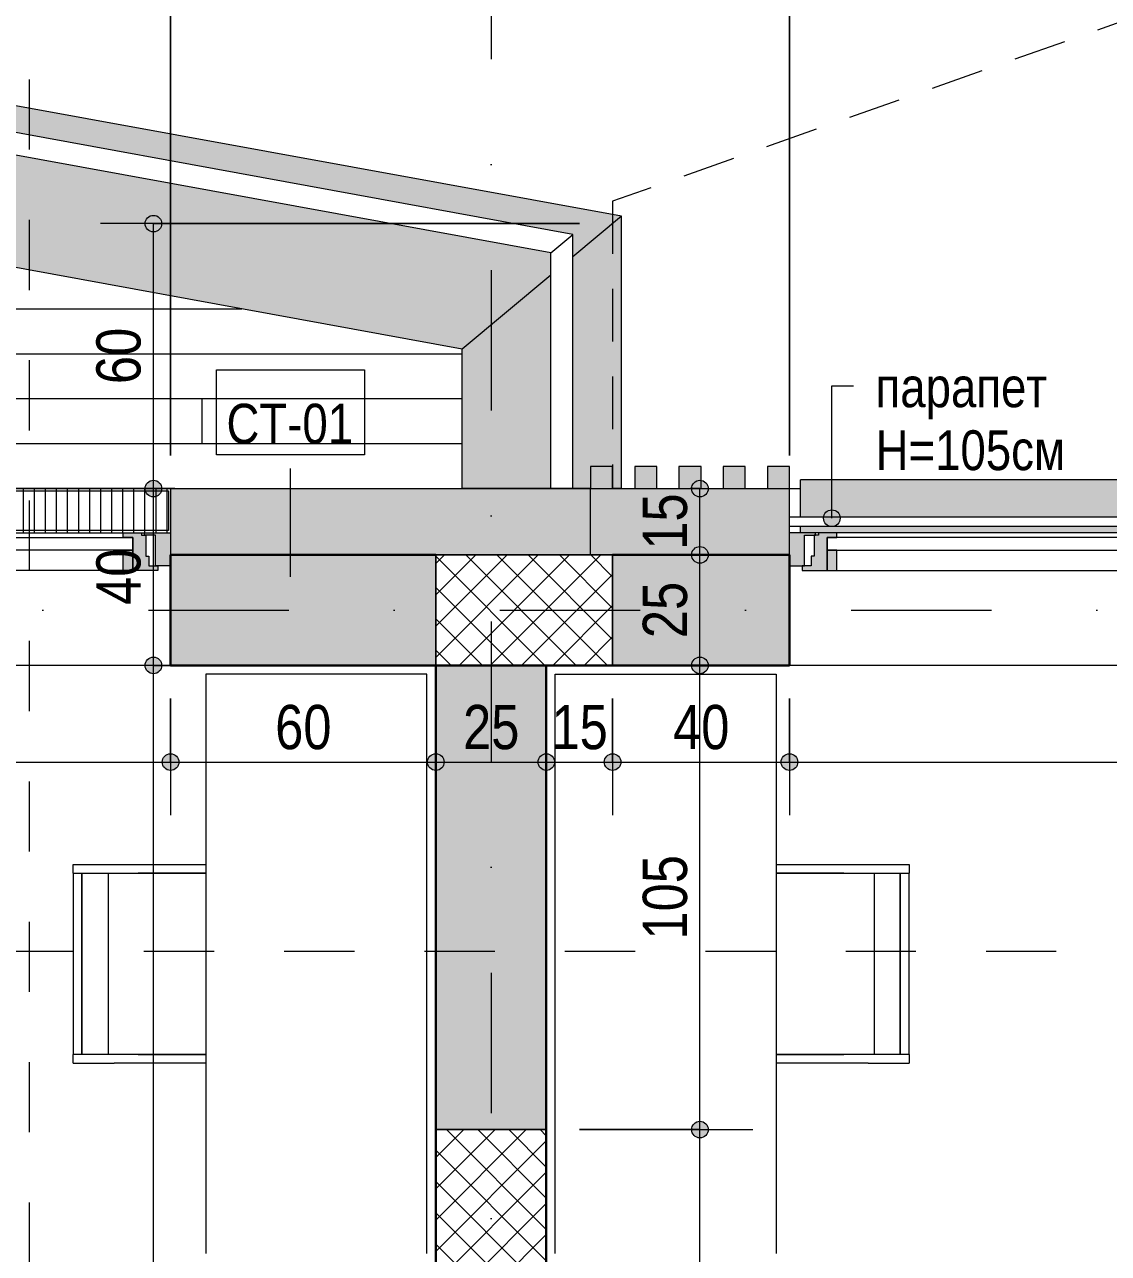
# Model space of a CAD drawing. Header units: centimetres. Extents: x -78 to 2009, y -1466 to 320.
# Drawn here: x 1246.1 to 1491.3, y -379.6 to -101.6 of the extents above; entities that cross this region are included whole.
import ezdxf

# ---------------------------------------------------------------- set-up
doc = ezdxf.new("R2010")
doc.units = ezdxf.units.CM
for name, pattern in [('Dash', [31.75, 15.875, -15.875]), ('Dash dot', [79.375, 31.75, -23.8125, 0, -23.8125]), ('Overhead', [19.84375, 11.90625, -7.9375])]:
    doc.linetypes.add(name, pattern=pattern)
for name, color, linetype, lineweight in [('A-ANNO-DIMS', 7, 'Continuous', 9), ('A-ANNO-DIMS-50', 7, 'Continuous', 9), ('A-AREA', 7, 'Continuous', 9), ('A-FLOR-HRAL', 7, 'Continuous', 9), ('A-FLOR-OVHD', 7, 'Overhead', 9), ('A-FLOR-PATT', 7, 'Continuous', 9), ('A-GLAZ', 7, 'Continuous', 5), ('A-GLAZ-CWMG', 7, 'Continuous', 9), ('A-WALL', 7, 'Continuous', 9), ('A-WALL-IDEN', 7, 'Continuous', 9), ('A-WALL-PATT', 7, 'Continuous', 9), ('G-ANNO-SYMB', 7, 'Continuous', 9), ('G-ANNO-TEXT', 7, 'Continuous', 9), ('I-FURN', 7, 'Continuous', 9), ('P-PIPE', 7, 'Continuous', 9), ('S-COLS', 7, 'Continuous', 9), ('S-GRID', 7, 'Continuous', 9)]:
    doc.layers.add(name, color=color, linetype=linetype, lineweight=lineweight)
doc.styles.add('Arial Narrow_3', font='ARIALN.TTF', dxfattribs={"height": 10})
doc.styles.add('Arial Narrow_5', font='ARIALN.TTF', dxfattribs={"height": 9})
doc.dimstyles.new('TEC_DIM', dxfattribs={"dimscale": 30.48, "dimtxt": 10.23431, "dimasz": 0.492126, "dimexe": 0.393701, "dimexo": 0.246063, "dimgap": 0, "dimtad": 1, "dimdec": 0, "dimzin": 0, "dimdsep": 46, "dimtxsty": 'Arial Narrow_3', "dimblk1": 'DOTSMALL', "dimblk2": 'DOTSMALL', "dimsah": 1, "dimcen": 0.09, "dimazin": 0, "dimtfac": 1, "dimtdec": 4, "dimtix": 1, "dimtmove": 0, "dimatfit": 3, "dimfxl": 0, "dimtvp": 1, "dimtolj": 1, "dimtzin": 0, "dimarcsym": 0})
pattern_1 = [(45, (0, 0), (-3.535534, 3.535534), []), (135, (0, 0), (-3.535534, -3.535534), [])]

# ---------------------------------------------------------------- blocks, each defined once
blk = doc.blocks.new('TRIPLE - OK_F_OF - T - 13-2419636-НИВО 1')
at = {"layer": 'A-GLAZ', "true_color": 0xc0c0c0}
h = blk.add_hatch(color=9, dxfattribs=at)
h.paths.add_polyline_path([(146.6, 2.5), (150, 2.5), (150, 10), (144.1, 10), (144.1, 9.45), (146.6, 9.45), (146.6, 5)])
h.paths.add_polyline_path([(48.7, 2.5), (51.3, 2.5), (51.3, 9.45), (53.8, 9.45), (53.8, 10), (46.2, 10), (46.2, 9.45), (48.7, 9.45), (48.7, 5.72)])
h.paths.add_polyline_path([(-51.3, 2.5), (-48.7, 2.5), (-48.7, 9.45), (-46.2, 9.45), (-46.2, 10), (-53.8, 10), (-53.8, 9.45), (-51.3, 9.45), (-51.3, 5.72)])
h.paths.add_polyline_path([(-149, 2.5), (-146.6, 2.5), (-146.6, 9.45), (-144.1, 9.45), (-144.1, 10), (-150, 10), (-150, 2.5)])
h = blk.add_hatch(color=9, dxfattribs=at)
h.paths.add_polyline_path([(-50.8, 1.5), (-50.8, 2.5), (-52.8, 2.5), (-52.8, 4.68), (-53.52, 4.68), (-53.52, 9.45), (-54.5, 9.45), (-54.5, 10), (-58.6, 10), (-58.6, 8.9), (-56.4, 8.9), (-56.4, 1.5), (-52.8, 1.5)])
h.paths.add_polyline_path([(-141.5, 1.5), (-141.5, 8.9), (-139.3, 8.9), (-139.3, 10), (-143.4, 10), (-143.4, 9.45), (-144.38, 9.45), (-144.38, 4.68), (-145.1, 4.68), (-145.1, 2.5), (-147.1, 2.5), (-147.1, 1.5)])
h = blk.add_hatch(color=9, dxfattribs=at)
h.paths.add_polyline_path([(-56.4, 1.5), (-56.4, 6.1), (-58.6, 6.1), (-58.6, 1.5), (-57.27, 1.5)])
h.paths.add_polyline_path([(-139.3, 1.5), (-139.3, 6.1), (-141.5, 6.1), (-141.5, 1.5)])
at = {"layer": 'A-GLAZ'}
for p, q in [((-144.1, 10), (-150, 10)), ((-146.6, 2.5), (-146.6, 9.45)), ((-146.6, 9.45), (-144.1, 9.45)), ((-143.4, 9.45), (-144.38, 9.45)), ((-144.38, 9.45), (-144.38, 4.68)), ((-143.4, 10), (-144.1, 10)), ((-144.1, 9.45), (-144.1, 10)), ((-139.3, 10), (-143.4, 10)), ((-143.4, 10), (-143.4, 9.45)), ((-56.4, 8.9), (-141.5, 8.9)), ((-141.5, 8.9), (-141.5, 6.1)), ((-141.5, 1.5), (-141.5, 8.9)), ((-141.5, 8.9), (-139.3, 8.9)), ((-58.6, 10), (-139.3, 10)), ((-139.3, 8.9), (-139.3, 10)), ((-141.5, 6.1), (-56.4, 6.1)), ((-139.3, 6.1), (-141.5, 6.1)), ((-141.5, 6.1), (-141.5, 1.5)), ((-139.3, 1.5), (-139.3, 6.1)), ((-144.38, 4.68), (-145.1, 4.68)), ((-145.1, 4.68), (-145.1, 2.5)), ((-150, 2.5), (-146.6, 2.5)), ((-145.1, 2.5), (-147.1, 2.5)), ((-147.1, 2.5), (-147.1, 1.5)), ((-147.1, 1.5), (-141.5, 1.5)), ((-141.5, 1.5), (-139.3, 1.5)), ((-139.3, 1.5), (-58.6, 1.5))]:
    blk.add_line(p, q, dxfattribs=at)
blk = doc.blocks.new('TRIPLE - OK_F_OF - T - 18_60-2419604-НИВО 1')
at = {"layer": 'A-GLAZ', "true_color": 0xc0c0c0}
h = blk.add_hatch(color=9, dxfattribs=at)
h.paths.add_polyline_path([(150, -2.5), (146.6, -2.5), (146.6, -9.45), (144.1, -9.45), (144.1, -10), (150, -10), (150, -5)])
h.paths.add_polyline_path([(51.3, -2.5), (48.7, -2.5), (48.7, -9.45), (46.2, -9.45), (46.2, -10), (53.8, -10), (53.8, -9.45), (51.3, -9.45), (51.3, -5.72)])
h.paths.add_polyline_path([(-48.7, -2.5), (-51.3, -2.5), (-51.3, -9.45), (-53.8, -9.45), (-53.8, -10), (-46.2, -10), (-46.2, -9.45), (-48.7, -9.45), (-48.7, -5.72)])
h.paths.add_polyline_path([(-146.6, -2.5), (-150, -2.5), (-150, -10), (-144.1, -10), (-144.1, -9.45), (-146.6, -9.45), (-146.6, -5)])
h = blk.add_hatch(color=9, dxfattribs=at)
h.paths.add_polyline_path([(-52.8, -1.5), (-56.4, -1.5), (-56.4, -8.9), (-58.6, -8.9), (-58.6, -10), (-54.5, -10), (-54.5, -9.45), (-53.52, -9.45), (-53.52, -4.68), (-52.8, -4.68), (-52.8, -2.5), (-50.8, -2.5), (-50.8, -1.5)])
h.paths.add_polyline_path([(-147.1, -1.5), (-147.1, -2.5), (-145.1, -2.5), (-145.1, -4.68), (-144.38, -4.68), (-144.38, -9.45), (-143.4, -9.45), (-143.4, -10), (-139.3, -10), (-139.3, -8.9), (-141.5, -8.9), (-141.5, -1.5)])
h = blk.add_hatch(color=9, dxfattribs=at)
h.paths.add_polyline_path([(-56.4, -1.5), (-58.6, -1.5), (-58.6, -6.1), (-56.4, -6.1)])
h.paths.add_polyline_path([(-141.5, -1.5), (-141.5, -6.1), (-139.3, -6.1), (-139.3, -1.5)])
at = {"layer": 'A-GLAZ'}
for p, q in [((-150, -2.5), (-146.6, -2.5)), ((-147.1, -2.5), (-147.1, -1.5)), ((-147.1, -1.5), (-141.5, -1.5)), ((-145.1, -2.5), (-147.1, -2.5)), ((-146.6, -2.5), (-146.6, -9.45)), ((-145.1, -4.68), (-145.1, -2.5)), ((-141.5, -1.5), (-139.3, -1.5)), ((-141.5, -6.1), (-141.5, -1.5)), ((-141.5, -1.5), (-141.5, -8.9)), ((-139.3, -1.5), (-58.6, -1.5)), ((-139.3, -1.5), (-139.3, -6.1)), ((-144.38, -4.68), (-145.1, -4.68)), ((-144.38, -9.45), (-144.38, -4.68)), ((-141.5, -6.1), (-56.4, -6.1)), ((-141.5, -8.9), (-141.5, -6.1)), ((-139.3, -6.1), (-141.5, -6.1)), ((-144.1, -10), (-150, -10)), ((-146.6, -9.45), (-144.1, -9.45)), ((-143.4, -9.45), (-144.38, -9.45)), ((-144.1, -9.45), (-144.1, -10)), ((-143.4, -10), (-144.1, -10)), ((-143.4, -10), (-143.4, -9.45)), ((-139.3, -10), (-143.4, -10)), ((-56.4, -8.9), (-141.5, -8.9)), ((-141.5, -8.9), (-139.3, -8.9)), ((-139.3, -8.9), (-139.3, -10)), ((-58.6, -10), (-139.3, -10))]:
    blk.add_line(p, q, dxfattribs=at)
blk = doc.blocks.new('ПРАВОЪГЪЛНА МАСА - 50x130-1336701-НИВО 1')
at = {"layer": 'I-FURN'}
for p, q in [((65.5, 25), (-65.5, 25)), ((65.5, -25), (65.5, 25)), ((-65.5, -25), (65.5, -25))]:
    blk.add_line(p, q, dxfattribs=at)
blk = doc.blocks.new('Stuhl-13 - Typ1-2266787-НИВО 1')
at = {"layer": 'I-FURN'}
for p, q in [((-57.71, 12.15), (-57.71, 27.47)), ((-55.71, 27.47), (-55.71, 12.15)), ((-55.71, 9.06), (-55.71, 27.47)), ((-14.71, 12.15), (-14.71, 27.47)), ((-14.71, 27.47), (-14.71, 9.06)), ((-12.71, 27.47), (-12.71, 12.15)), ((-57.71, 6.68), (-57.71, 12.15)), ((-12.71, 12.15), (-12.71, 6.68)), ((-55.71, 3.83), (-55.71, 9.06)), ((-14.71, 9.06), (-14.71, 3.83)), ((-57.71, -2.56), (-57.71, 6.68)), ((-12.71, -2.56), (-12.71, 6.68)), ((-55.71, -0.4), (-55.71, 3.83)), ((-55.7, 5.33), (-14.72, 5.33)), ((-14.71, 3.83), (-14.71, -0.4)), ((-55.71, -2.56), (-57.71, -2.56)), ((-55.71, -0.56), (-55.71, -0.4)), ((-14.71, -0.56), (-55.71, -0.56)), ((-55.71, -2.56), (-55.71, -0.56)), ((-55.71, -2.56), (-14.71, -2.56)), ((-14.72, -0.57), (-55.7, -0.57)), ((-14.71, -0.4), (-14.71, -0.56)), ((-14.71, -0.56), (-14.71, -2.56)), ((-12.71, -2.56), (-14.71, -2.56))]:
    blk.add_line(p, q, dxfattribs=at)
blk = doc.blocks.new('Rectangular Mullion - TEC_LAMEL-2511642-НИВО 1')
at = {"layer": 'A-GLAZ-CWMG', "true_color": 0xbfb3a4}
blk.add_hatch(color=253, dxfattribs=at).paths.add_polyline_path([(-2.5, -2.5), (-2.5, 2.5), (2.5, 2.5), (2.5, -2.5)])
at = {"layer": 'A-GLAZ-CWMG', "lineweight": 15}
for p, q in [((-2.5, 2.5), (2.5, 2.5)), ((-2.5, -2.5), (-2.5, 2.5)), ((2.5, 2.5), (2.5, -2.5)), ((2.5, -2.5), (-2.5, -2.5))]:
    blk.add_line(p, q, dxfattribs=at)
blk = doc.blocks.new('Rectangular Mullion - TEC_LAMEL-2511643-НИВО 1')
at = {"layer": 'A-GLAZ-CWMG', "true_color": 0xbfb3a4}
blk.add_hatch(color=253, dxfattribs=at).paths.add_polyline_path([(-2.5, -2.5), (-2.5, 2.5), (2.5, 2.5), (2.5, -2.5)])
at = {"layer": 'A-GLAZ-CWMG', "lineweight": 15}
for p, q in [((-2.5, 2.5), (2.5, 2.5)), ((-2.5, -2.5), (-2.5, 2.5)), ((2.5, 2.5), (2.5, -2.5)), ((2.5, -2.5), (-2.5, -2.5))]:
    blk.add_line(p, q, dxfattribs=at)
blk = doc.blocks.new('Rectangular Mullion - TEC_LAMEL-2511644-НИВО 1')
at = {"layer": 'A-GLAZ-CWMG', "true_color": 0xbfb3a4}
blk.add_hatch(color=253, dxfattribs=at).paths.add_polyline_path([(-2.5, -2.5), (-2.5, 2.5), (2.5, 2.5), (2.5, -2.5)])
at = {"layer": 'A-GLAZ-CWMG', "lineweight": 15}
for p, q in [((-2.5, 2.5), (2.5, 2.5)), ((-2.5, -2.5), (-2.5, 2.5)), ((2.5, 2.5), (2.5, -2.5)), ((2.5, -2.5), (-2.5, -2.5))]:
    blk.add_line(p, q, dxfattribs=at)
blk = doc.blocks.new('Rectangular Mullion - TEC_LAMEL-2511645-НИВО 1')
at = {"layer": 'A-GLAZ-CWMG', "true_color": 0xbfb3a4}
blk.add_hatch(color=253, dxfattribs=at).paths.add_polyline_path([(-2.5, -2.5), (-2.5, 2.5), (2.5, 2.5), (2.5, -2.5)])
at = {"layer": 'A-GLAZ-CWMG', "lineweight": 15}
for p, q in [((-2.5, 2.5), (2.5, 2.5)), ((-2.5, -2.5), (-2.5, 2.5)), ((2.5, 2.5), (2.5, -2.5)), ((2.5, -2.5), (-2.5, -2.5))]:
    blk.add_line(p, q, dxfattribs=at)
blk = doc.blocks.new('Rectangular Mullion - TEC_LAMEL-2511646-НИВО 1')
at = {"layer": 'A-GLAZ-CWMG', "true_color": 0xbfb3a4}
blk.add_hatch(color=253, dxfattribs=at).paths.add_polyline_path([(-2.5, -2.5), (-2.5, 2.5), (2.5, 2.5), (2.5, -2.5)])
at = {"layer": 'A-GLAZ-CWMG', "lineweight": 15}
for p, q in [((-2.5, 2.5), (2.5, 2.5)), ((-2.5, -2.5), (-2.5, 2.5)), ((2.5, 2.5), (2.5, -2.5)), ((2.5, -2.5), (-2.5, -2.5))]:
    blk.add_line(p, q, dxfattribs=at)
blk = doc.blocks.new('ПРАВОЪГЪЛНА МАСА - 50x130-2380713-НИВО 1')
at = {"layer": 'I-FURN'}
for p, q in [((-65.5, 25), (65.5, 25)), ((65.5, 25), (65.5, -25)), ((65.5, -25), (-65.5, -25))]:
    blk.add_line(p, q, dxfattribs=at)
blk = doc.blocks.new('Stuhl-13 - Typ1-V2-НИВО 1')
at = {"layer": 'I-FURN'}
for p, q in [((-57.71, 2.56), (-55.71, 2.56)), ((-57.71, -6.68), (-57.71, 2.56)), ((-14.71, 2.56), (-55.71, 2.56)), ((-55.71, 0.56), (-55.71, 2.56)), ((-55.71, 0.56), (-14.71, 0.56)), ((-55.71, 0.4), (-55.71, 0.56)), ((-55.71, -3.83), (-55.71, 0.4)), ((-14.72, 0.57), (-55.7, 0.57)), ((-14.71, 2.56), (-12.71, 2.56)), ((-14.71, 2.56), (-14.71, 0.56)), ((-14.71, 0.56), (-14.71, 0.4)), ((-14.71, 0.4), (-14.71, -3.83)), ((-12.71, -6.68), (-12.71, 2.56)), ((-55.71, -9.06), (-55.71, -3.83)), ((-55.7, -5.33), (-14.72, -5.33)), ((-14.71, -3.83), (-14.71, -9.06)), ((-57.71, -12.15), (-57.71, -6.68)), ((-12.71, -6.68), (-12.71, -12.15)), ((-55.71, -27.47), (-55.71, -9.06)), ((-14.71, -9.06), (-14.71, -27.47)), ((-57.71, -27.47), (-57.71, -12.15)), ((-55.71, -12.15), (-55.71, -27.47)), ((-14.71, -27.47), (-14.71, -12.15)), ((-12.71, -12.15), (-12.71, -27.47))]:
    blk.add_line(p, q, dxfattribs=at)
blk = doc.blocks.new('Entwässerungsrinne Fahrweg - 300 -10-2454089-НИВО 1')
at = {"layer": 'P-PIPE'}
h = blk.add_hatch(dxfattribs=at)
h.set_pattern_fill('FP1_14', color=256, style=0, pattern_type=2)
h.set_pattern_definition([(90, (-1129.143, 211.587), (-2.5, 2e-16), [])])
h.paths.add_polyline_path([(48.7, -5), (150, -5), (150, 5), (-150, 5), (-150, -5), (46.2, -5)])
for p, q in [((150, 5), (-150, 5)), ((-150, 5), (150, 5)), ((-149.5, 4.5), (149.5, 4.5)), ((149.5, 4.5), (149.5, -4.5)), ((149.5, -4.5), (-149.5, -4.5))]:
    blk.add_line(p, q, dxfattribs=at)
blk = doc.blocks.new('Railing - Railing-2461822-НИВО 1')
at = {"layer": 'A-FLOR-HRAL'}
for p, q in [((1515.14, -213.09), (1419.14, -213.09)), ((1515.14, -213.09), (1515.14, -215.09)), ((1419.14, -215.09), (1515.14, -215.09))]:
    blk.add_line(p, q, dxfattribs=at)
blk = doc.blocks.new('Railing - Railing-2498288-НИВО 1')
at = {"layer": 'A-FLOR-HRAL'}
for p, q in [((1370.14, -149.09), (955.04, -73.33)), ((1365.14, -153.26), (954.14, -78.24)), ((1365.14, -153.26), (1370.14, -149.09)), ((1370.14, -206.57), (1370.14, -149.09)), ((1365.14, -206.57), (1365.14, -153.26)), ((1370.14, -206.57), (1365.14, -206.57))]:
    blk.add_line(p, q, dxfattribs=at)
blk = doc.blocks.new('DIMBLOCK7-НИВО 1')
at = {"layer": 'A-ANNO-DIMS-50', "transparency": 16777216}
h = blk.add_hatch(color=256, dxfattribs=at)
edge = h.paths.add_edge_path()
edge.add_arc((124.14, 264.99), 1.88, 0, 360)
h = blk.add_hatch(color=256, dxfattribs=at)
edge = h.paths.add_edge_path()
edge.add_arc((1804.14, 264.99), 1.88, 0, 360)
for p, q in [((124.14, -409.09), (124.14, 276.99)), ((1804.14, 17.98), (1804.14, 276.99)), ((124.14, 264.99), (1804.14, 264.99)), ((124.14, 264.99), (124.14, -409.09)), ((1804.14, 264.99), (1804.14, 17.98))]:
    blk.add_line(p, q, dxfattribs=at)
for centre in [(124.14, 264.99), (1804.14, 264.99)]:
    blk.add_circle(centre, 1.88, dxfattribs=at)
at = {"layer": 'A-ANNO-DIMS-50', "color": 0, "transparency": 16777216, "insert": (951.47, 277.91), "char_height": 10, "width": 30.4105, "attachment_point": 1, "line_spacing_factor": 0.974696, "style": 'Arial Narrow_3'}
blk.add_mtext('1680', dxfattribs=at)
blk = doc.blocks.new('_DotSmall')
at = {"color": 0, "linetype": 'ByBlock', "const_width": 0.5}
blk.add_lwpolyline([(-0.0625, 0, 1), (0.0625, 0, 1)], format="xyb", close=True, dxfattribs=at)
blk = doc.blocks.new('DIMBLOCK22-НИВО 1')
at = {"layer": 'A-ANNO-DIMS-50', "transparency": 16777216}
h = blk.add_hatch(color=256, dxfattribs=at)
edge = h.paths.add_edge_path()
edge.add_arc((979.14, 175.11), 1.88, 0, 360)
h = blk.add_hatch(color=256, dxfattribs=at)
edge = h.paths.add_edge_path()
edge.add_arc((1279.14, 175.11), 1.88, 0, 360)
for p, q in [((979.14, -199.09), (979.14, 187.11)), ((1279.14, -199.09), (1279.14, 187.11)), ((979.14, 175.11), (1279.14, 175.11)), ((979.14, 175.11), (979.14, -199.09)), ((1279.14, 175.11), (1279.14, -199.09))]:
    blk.add_line(p, q, dxfattribs=at)
for centre in [(979.14, 175.11), (1279.14, 175.11)]:
    blk.add_circle(centre, 1.88, dxfattribs=at)
at = {"layer": 'A-ANNO-DIMS-50', "color": 0, "transparency": 16777216, "insert": (1119.64, 188.03), "char_height": 10, "width": 22.8079, "attachment_point": 1, "line_spacing_factor": 0.974696, "style": 'Arial Narrow_3'}
blk.add_mtext('300', dxfattribs=at)
blk = doc.blocks.new('DIMBLOCK23-НИВО 1')
at = {"layer": 'A-ANNO-DIMS-50', "transparency": 16777216}
h = blk.add_hatch(color=256, dxfattribs=at)
edge = h.paths.add_edge_path()
edge.add_arc((1279.14, 175.11), 1.88, 0, 360)
h = blk.add_hatch(color=256, dxfattribs=at)
edge = h.paths.add_edge_path()
edge.add_arc((1419.14, 175.11), 1.88, 0, 360)
for p, q in [((1279.14, -199.09), (1279.14, 187.11)), ((1419.14, -199.09), (1419.14, 187.11)), ((1279.14, 175.11), (1419.14, 175.11)), ((1279.14, 175.11), (1279.14, -199.09)), ((1419.14, 175.11), (1419.14, -199.09))]:
    blk.add_line(p, q, dxfattribs=at)
for centre in [(1279.14, 175.11), (1419.14, 175.11)]:
    blk.add_circle(centre, 1.88, dxfattribs=at)
at = {"layer": 'A-ANNO-DIMS-50', "color": 0, "transparency": 16777216, "insert": (1339.64, 188.03), "char_height": 10, "width": 22.8079, "attachment_point": 1, "line_spacing_factor": 0.974696, "style": 'Arial Narrow_3'}
blk.add_mtext('140', dxfattribs=at)
blk = doc.blocks.new('DIMBLOCK24-НИВО 1')
at = {"layer": 'A-ANNO-DIMS-50', "transparency": 16777216}
h = blk.add_hatch(color=256, dxfattribs=at)
edge = h.paths.add_edge_path()
edge.add_arc((1419.14, 175.11), 1.88, 0, 360)
h = blk.add_hatch(color=256, dxfattribs=at)
edge = h.paths.add_edge_path()
edge.add_arc((1719.14, 175.11), 1.88, 0, 360)
for p, q in [((1419.14, -199.09), (1419.14, 187.11)), ((1719.14, -199.09), (1719.14, 187.11)), ((1419.14, 175.11), (1719.14, 175.11)), ((1419.14, 175.11), (1419.14, -199.09)), ((1719.14, 175.11), (1719.14, -199.09))]:
    blk.add_line(p, q, dxfattribs=at)
for centre in [(1419.14, 175.11), (1719.14, 175.11)]:
    blk.add_circle(centre, 1.88, dxfattribs=at)
at = {"layer": 'A-ANNO-DIMS-50', "color": 0, "transparency": 16777216, "insert": (1559.64, 188.03), "char_height": 10, "width": 22.8079, "attachment_point": 1, "line_spacing_factor": 0.974696, "style": 'Arial Narrow_3'}
blk.add_mtext('300', dxfattribs=at)
blk = doc.blocks.new('DIMBLOCK121-НИВО 1')
at = {"layer": 'A-ANNO-DIMS-50', "transparency": 16777216}
h = blk.add_hatch(color=256, dxfattribs=at)
edge = h.paths.add_edge_path()
edge.add_arc((1398.88, -351.59), 1.88, 0, 360)
h = blk.add_hatch(color=256, dxfattribs=at)
edge = h.paths.add_edge_path()
edge.add_arc((1398.88, -631.59), 1.88, 0, 360)
for p, q in [((1371.64, -351.59), (1410.88, -351.59)), ((1398.88, -351.59), (1371.64, -351.59)), ((1398.88, -631.59), (1398.88, -351.59)), ((1371.64, -631.59), (1410.88, -631.59)), ((1398.88, -631.59), (1371.64, -631.59))]:
    blk.add_line(p, q, dxfattribs=at)
for centre in [(1398.88, -351.59), (1398.88, -631.59)]:
    blk.add_circle(centre, 1.88, dxfattribs=at)
at = {"layer": 'A-ANNO-DIMS-50', "color": 0, "transparency": 16777216, "insert": (1385.96, -501.09), "char_height": 10, "width": 22.8079, "attachment_point": 1, "rotation": 90, "line_spacing_factor": 0.974696, "style": 'Arial Narrow_3'}
blk.add_mtext('280', dxfattribs=at)
blk = doc.blocks.new('DIMBLOCK122-НИВО 1')
at = {"layer": 'A-ANNO-DIMS-50', "transparency": 16777216}
h = blk.add_hatch(color=256, dxfattribs=at)
edge = h.paths.add_edge_path()
edge.add_arc((1398.88, -246.59), 1.88, 0, 360)
h = blk.add_hatch(color=256, dxfattribs=at)
edge = h.paths.add_edge_path()
edge.add_arc((1398.88, -351.59), 1.88, 0, 360)
for p, q in [((1403.73, -246.59), (1386.88, -246.59)), ((1398.88, -351.59), (1398.88, -246.59)), ((1398.88, -246.59), (1403.73, -246.59)), ((1371.64, -351.59), (1410.88, -351.59)), ((1398.88, -351.59), (1371.64, -351.59))]:
    blk.add_line(p, q, dxfattribs=at)
for centre in [(1398.88, -246.59), (1398.88, -351.59)]:
    blk.add_circle(centre, 1.88, dxfattribs=at)
at = {"layer": 'A-ANNO-DIMS-50', "color": 0, "transparency": 16777216, "insert": (1385.96, -308.59), "char_height": 10, "width": 22.8079, "attachment_point": 1, "rotation": 90, "line_spacing_factor": 0.974696, "style": 'Arial Narrow_3'}
blk.add_mtext('105', dxfattribs=at)
blk = doc.blocks.new('DIMBLOCK123-НИВО 1')
at = {"layer": 'A-ANNO-DIMS-50', "transparency": 16777216}
h = blk.add_hatch(color=256, dxfattribs=at)
edge = h.paths.add_edge_path()
edge.add_arc((1398.88, -221.59), 1.88, 0, 360)
h = blk.add_hatch(color=256, dxfattribs=at)
edge = h.paths.add_edge_path()
edge.add_arc((1398.88, -246.59), 1.88, 0, 360)
for p, q in [((1403.73, -221.59), (1386.88, -221.59)), ((1398.88, -246.59), (1398.88, -221.59)), ((1398.88, -221.59), (1403.73, -221.59)), ((1403.73, -246.59), (1386.88, -246.59)), ((1398.88, -246.59), (1403.73, -246.59))]:
    blk.add_line(p, q, dxfattribs=at)
for centre in [(1398.88, -221.59), (1398.88, -246.59)]:
    blk.add_circle(centre, 1.88, dxfattribs=at)
at = {"layer": 'A-ANNO-DIMS-50', "color": 0, "transparency": 16777216, "insert": (1385.96, -240.42), "char_height": 10, "width": 15.2053, "attachment_point": 1, "rotation": 90, "line_spacing_factor": 0.974696, "style": 'Arial Narrow_3'}
blk.add_mtext('25', dxfattribs=at)
blk = doc.blocks.new('DIMBLOCK124-НИВО 1')
at = {"layer": 'A-ANNO-DIMS-50', "transparency": 16777216}
h = blk.add_hatch(color=256, dxfattribs=at)
edge = h.paths.add_edge_path()
edge.add_arc((1398.88, -206.59), 1.88, 0, 360)
h = blk.add_hatch(color=256, dxfattribs=at)
edge = h.paths.add_edge_path()
edge.add_arc((1398.88, -221.59), 1.88, 0, 360)
for p, q in [((1396.64, -206.59), (1410.88, -206.59)), ((1398.88, -206.59), (1396.64, -206.59)), ((1398.88, -221.59), (1398.88, -206.59)), ((1403.73, -221.59), (1386.88, -221.59)), ((1398.88, -221.59), (1403.73, -221.59))]:
    blk.add_line(p, q, dxfattribs=at)
for centre in [(1398.88, -206.59), (1398.88, -221.59)]:
    blk.add_circle(centre, 1.88, dxfattribs=at)
at = {"layer": 'A-ANNO-DIMS-50', "color": 0, "transparency": 16777216, "insert": (1385.96, -220.42), "char_height": 10, "width": 15.2053, "attachment_point": 1, "rotation": 90, "line_spacing_factor": 0.974696, "style": 'Arial Narrow_3'}
blk.add_mtext('15', dxfattribs=at)
blk = doc.blocks.new('DIMBLOCK133-НИВО 1')
at = {"layer": 'A-ANNO-DIMS-50', "transparency": 16777216}
h = blk.add_hatch(color=256, dxfattribs=at)
edge = h.paths.add_edge_path()
edge.add_arc((979.14, -268.45), 1.88, 0, 360)
h = blk.add_hatch(color=256, dxfattribs=at)
edge = h.paths.add_edge_path()
edge.add_arc((1279.14, -268.45), 1.88, 0, 360)
for p, q in [((979.14, -254.09), (979.14, -280.45)), ((979.14, -268.45), (979.14, -254.09)), ((1279.14, -254.09), (1279.14, -280.45)), ((1279.14, -268.45), (1279.14, -254.09)), ((979.14, -268.45), (1279.14, -268.45))]:
    blk.add_line(p, q, dxfattribs=at)
for centre in [(979.14, -268.45), (1279.14, -268.45)]:
    blk.add_circle(centre, 1.88, dxfattribs=at)
at = {"layer": 'A-ANNO-DIMS-50', "color": 0, "transparency": 16777216, "insert": (1119.64, -255.53), "char_height": 10, "width": 22.8079, "attachment_point": 1, "line_spacing_factor": 0.974696, "style": 'Arial Narrow_3'}
blk.add_mtext('300', dxfattribs=at)
blk = doc.blocks.new('DIMBLOCK134-НИВО 1')
at = {"layer": 'A-ANNO-DIMS-50', "transparency": 16777216}
h = blk.add_hatch(color=256, dxfattribs=at)
edge = h.paths.add_edge_path()
edge.add_arc((1279.14, -268.45), 1.88, 0, 360)
h = blk.add_hatch(color=256, dxfattribs=at)
edge = h.paths.add_edge_path()
edge.add_arc((1339.14, -268.45), 1.88, 0, 360)
for p, q in [((1279.14, -254.09), (1279.14, -280.45)), ((1279.14, -268.45), (1279.14, -254.09)), ((1339.14, -273.3), (1339.14, -256.45)), ((1279.14, -268.45), (1339.14, -268.45)), ((1339.14, -268.45), (1339.14, -273.3))]:
    blk.add_line(p, q, dxfattribs=at)
for centre in [(1279.14, -268.45), (1339.14, -268.45)]:
    blk.add_circle(centre, 1.88, dxfattribs=at)
at = {"layer": 'A-ANNO-DIMS-50', "color": 0, "transparency": 16777216, "insert": (1302.81, -255.53), "char_height": 10, "width": 15.2053, "attachment_point": 1, "line_spacing_factor": 0.974696, "style": 'Arial Narrow_3'}
blk.add_mtext('60', dxfattribs=at)
blk = doc.blocks.new('DIMBLOCK135-НИВО 1')
at = {"layer": 'A-ANNO-DIMS-50', "transparency": 16777216}
h = blk.add_hatch(color=256, dxfattribs=at)
edge = h.paths.add_edge_path()
edge.add_arc((1339.14, -268.45), 1.88, 0, 360)
h = blk.add_hatch(color=256, dxfattribs=at)
edge = h.paths.add_edge_path()
edge.add_arc((1364.14, -268.45), 1.88, 0, 360)
for p, q in [((1339.14, -273.3), (1339.14, -256.45)), ((1364.14, -273.3), (1364.14, -256.45)), ((1339.14, -268.45), (1364.14, -268.45)), ((1339.14, -268.45), (1339.14, -273.3)), ((1364.14, -268.45), (1364.14, -273.3))]:
    blk.add_line(p, q, dxfattribs=at)
for centre in [(1339.14, -268.45), (1364.14, -268.45)]:
    blk.add_circle(centre, 1.88, dxfattribs=at)
at = {"layer": 'A-ANNO-DIMS-50', "color": 0, "transparency": 16777216, "insert": (1345.31, -255.53), "char_height": 10, "width": 15.2053, "attachment_point": 1, "line_spacing_factor": 0.974696, "style": 'Arial Narrow_3'}
blk.add_mtext('25', dxfattribs=at)
blk = doc.blocks.new('DIMBLOCK136-НИВО 1')
at = {"layer": 'A-ANNO-DIMS-50', "transparency": 16777216}
h = blk.add_hatch(color=256, dxfattribs=at)
edge = h.paths.add_edge_path()
edge.add_arc((1364.14, -268.45), 1.88, 0, 360)
h = blk.add_hatch(color=256, dxfattribs=at)
edge = h.paths.add_edge_path()
edge.add_arc((1379.14, -268.45), 1.88, 0, 360)
for p, q in [((1379.14, -254.09), (1379.14, -280.45)), ((1379.14, -268.45), (1379.14, -254.09)), ((1364.14, -273.3), (1364.14, -256.45)), ((1364.14, -268.45), (1379.14, -268.45)), ((1364.14, -268.45), (1364.14, -273.3))]:
    blk.add_line(p, q, dxfattribs=at)
for centre in [(1364.14, -268.45), (1379.14, -268.45)]:
    blk.add_circle(centre, 1.88, dxfattribs=at)
at = {"layer": 'A-ANNO-DIMS-50', "color": 0, "transparency": 16777216, "insert": (1365.31, -255.53), "char_height": 10, "width": 15.2053, "attachment_point": 1, "line_spacing_factor": 0.974696, "style": 'Arial Narrow_3'}
blk.add_mtext('15', dxfattribs=at)
blk = doc.blocks.new('DIMBLOCK137-НИВО 1')
at = {"layer": 'A-ANNO-DIMS-50', "transparency": 16777216}
h = blk.add_hatch(color=256, dxfattribs=at)
edge = h.paths.add_edge_path()
edge.add_arc((1379.14, -268.45), 1.88, 0, 360)
h = blk.add_hatch(color=256, dxfattribs=at)
edge = h.paths.add_edge_path()
edge.add_arc((1419.14, -268.45), 1.88, 0, 360)
for p, q in [((1379.14, -254.09), (1379.14, -280.45)), ((1379.14, -268.45), (1379.14, -254.09)), ((1419.14, -254.09), (1419.14, -280.45)), ((1419.14, -268.45), (1419.14, -254.09)), ((1379.14, -268.45), (1419.14, -268.45))]:
    blk.add_line(p, q, dxfattribs=at)
for centre in [(1379.14, -268.45), (1419.14, -268.45)]:
    blk.add_circle(centre, 1.88, dxfattribs=at)
at = {"layer": 'A-ANNO-DIMS-50', "color": 0, "transparency": 16777216, "insert": (1392.81, -255.53), "char_height": 10, "width": 15.2053, "attachment_point": 1, "line_spacing_factor": 0.974696, "style": 'Arial Narrow_3'}
blk.add_mtext('40', dxfattribs=at)
blk = doc.blocks.new('DIMBLOCK138-НИВО 1')
at = {"layer": 'A-ANNO-DIMS-50', "transparency": 16777216}
h = blk.add_hatch(color=256, dxfattribs=at)
edge = h.paths.add_edge_path()
edge.add_arc((1419.14, -268.45), 1.88, 0, 360)
h = blk.add_hatch(color=256, dxfattribs=at)
edge = h.paths.add_edge_path()
edge.add_arc((1719.14, -268.45), 1.88, 0, 360)
for p, q in [((1419.14, -254.09), (1419.14, -280.45)), ((1419.14, -268.45), (1419.14, -254.09)), ((1719.14, -254.09), (1719.14, -280.45)), ((1719.14, -268.45), (1719.14, -254.09)), ((1419.14, -268.45), (1719.14, -268.45))]:
    blk.add_line(p, q, dxfattribs=at)
for centre in [(1419.14, -268.45), (1719.14, -268.45)]:
    blk.add_circle(centre, 1.88, dxfattribs=at)
at = {"layer": 'A-ANNO-DIMS-50', "color": 0, "transparency": 16777216, "insert": (1559.64, -255.53), "char_height": 10, "width": 22.8079, "attachment_point": 1, "line_spacing_factor": 0.974696, "style": 'Arial Narrow_3'}
blk.add_mtext('300', dxfattribs=at)
blk = doc.blocks.new('DIMBLOCK168-НИВО 1')
at = {"layer": 'A-ANNO-DIMS-50', "transparency": 16777216}
h = blk.add_hatch(color=256, dxfattribs=at)
edge = h.paths.add_edge_path()
edge.add_arc((1275.27, -246.59), 1.88, 0, 360)
h = blk.add_hatch(color=256, dxfattribs=at)
edge = h.paths.add_edge_path()
edge.add_arc((1275.27, -721.59), 1.88, 0, 360)
for p, q in [((1280.12, -246.59), (1263.27, -246.59)), ((1275.27, -721.59), (1275.27, -246.59)), ((1275.27, -246.59), (1280.12, -246.59)), ((1280.12, -721.59), (1263.27, -721.59)), ((1275.27, -721.59), (1280.12, -721.59))]:
    blk.add_line(p, q, dxfattribs=at)
for centre in [(1275.27, -246.59), (1275.27, -721.59)]:
    blk.add_circle(centre, 1.88, dxfattribs=at)
at = {"layer": 'A-ANNO-DIMS-50', "color": 0, "transparency": 16777216, "insert": (1262.35, -493.59), "char_height": 10, "width": 22.8079, "attachment_point": 1, "rotation": 90, "line_spacing_factor": 0.974696, "style": 'Arial Narrow_3'}
blk.add_mtext('475', dxfattribs=at)
blk = doc.blocks.new('DIMBLOCK169-НИВО 1')
at = {"layer": 'A-ANNO-DIMS-50', "transparency": 16777216}
h = blk.add_hatch(color=256, dxfattribs=at)
edge = h.paths.add_edge_path()
edge.add_arc((1275.27, -206.59), 1.88, 0, 360)
h = blk.add_hatch(color=256, dxfattribs=at)
edge = h.paths.add_edge_path()
edge.add_arc((1275.27, -246.59), 1.88, 0, 360)
for p, q in [((1280.12, -206.59), (1263.27, -206.59)), ((1275.27, -246.59), (1275.27, -206.59)), ((1275.27, -206.59), (1280.12, -206.59)), ((1280.12, -246.59), (1263.27, -246.59)), ((1275.27, -246.59), (1280.12, -246.59))]:
    blk.add_line(p, q, dxfattribs=at)
for centre in [(1275.27, -206.59), (1275.27, -246.59)]:
    blk.add_circle(centre, 1.88, dxfattribs=at)
at = {"layer": 'A-ANNO-DIMS-50', "color": 0, "transparency": 16777216, "insert": (1262.35, -232.92), "char_height": 10, "width": 15.2053, "attachment_point": 1, "rotation": 90, "line_spacing_factor": 0.974696, "style": 'Arial Narrow_3'}
blk.add_mtext('40', dxfattribs=at)
blk = doc.blocks.new('DIMBLOCK170-НИВО 1')
at = {"layer": 'A-ANNO-DIMS-50', "transparency": 16777216}
h = blk.add_hatch(color=256, dxfattribs=at)
edge = h.paths.add_edge_path()
edge.add_arc((1275.27, -146.67), 1.88, 0, 360)
h = blk.add_hatch(color=256, dxfattribs=at)
edge = h.paths.add_edge_path()
edge.add_arc((1275.27, -206.59), 1.88, 0, 360)
for p, q in [((1371.64, -146.67), (1263.27, -146.67)), ((1275.27, -206.59), (1275.27, -146.67)), ((1275.27, -146.67), (1371.64, -146.67)), ((1280.12, -206.59), (1263.27, -206.59)), ((1275.27, -206.59), (1280.12, -206.59))]:
    blk.add_line(p, q, dxfattribs=at)
for centre in [(1275.27, -146.67), (1275.27, -206.59)]:
    blk.add_circle(centre, 1.88, dxfattribs=at)
at = {"layer": 'A-ANNO-DIMS-50', "color": 0, "transparency": 16777216, "insert": (1262.35, -182.96), "char_height": 10, "width": 15.2053, "attachment_point": 1, "rotation": 90, "line_spacing_factor": 0.974696, "style": 'Arial Narrow_3'}
blk.add_mtext('60', dxfattribs=at)

msp = doc.modelspace()

# ---------------------------------------------------------------- hatches: boundary and pattern name
at = {"layer": 'A-FLOR-PATT', "true_color": 0x787878}
h = msp.add_hatch(dxfattribs=at)
h.set_pattern_fill('FP1_6', color=8, style=0, pattern_type=2)
h.set_pattern_definition([(0, (1143.988, -135.467), (0, 10.16), []), (90, (1143.99, -135.467), (-40.64, 40.64), [10.16, -142.24]), (90, (1204.95, -115.147), (-40.64, 40.64), [10.16, -142.24])])
h.paths.add_polyline_path([(979.14, -206.59), (1345.14, -206.57), (1345.14, -175.03), (954.14, -103.66), (954.14, -206.59)])
at = {"layer": 'A-WALL-PATT', "lineweight": 5, "true_color": 0xebebeb}
h = msp.add_hatch(color=7, dxfattribs=at)
h.paths.add_polyline_path([(954.14, -78.24), (955.04, -73.33), (1370.14, -149.09), (1370.14, -154.18), (1381.14, -145), (954.05, -67.05), (953.69, -69.01), (954.14, -69.1), (954.14, -77.44)])
h.paths.add_polyline_path([(1345.14, -175.03), (1365.14, -158.35), (1365.14, -153.26), (954.14, -78.24), (954.14, -103.66), (1340.14, -174.11)])
h = msp.add_hatch(color=7, dxfattribs=at)
h.paths.add_polyline_path([(1379.14, -206.57), (1381.14, -206.57), (1381.14, -145), (1370.14, -154.18), (1370.14, -206.57), (1374.14, -206.57), (1374.14, -201.59), (1379.14, -201.59)])
h.paths.add_polyline_path([(1365.14, -206.57), (1365.14, -158.35), (1345.14, -175.03), (1345.14, -206.57)])
msp.add_hatch(color=7, dxfattribs=at).paths.add_polyline_path([(1712.54, -216.59), (1719.14, -216.59), (1719.14, -215.09), (1623.14, -215.09), (1623.14, -213.09), (1719.14, -213.09), (1719.14, -204.59), (1421.64, -204.59), (1421.64, -213.09), (1515.14, -213.09), (1515.14, -215.09), (1421.64, -215.09), (1421.64, -216.59), (1710.64, -216.59)])
at = {"layer": 'A-WALL-PATT', "lineweight": 5, "true_color": 0xffff80}
h = msp.add_hatch(color=51, dxfattribs=at)
h.paths.add_polyline_path([(1339.14, -221.59), (1374.14, -221.59), (1374.14, -206.59), (1279.14, -206.59), (1279.14, -221.59), (1315.3, -221.59)])
h.paths.add_polyline_path([(979.14, -221.59), (979.14, -206.59), (944.14, -206.59), (944.14, -221.59), (948.34, -221.59)])
h = msp.add_hatch(color=51, dxfattribs=at)
h.paths.add_polyline_path([(1374.14, -221.59), (1419.14, -221.59), (1419.14, -206.59), (1374.14, -206.59)])
h.paths.add_polyline_path([(1787.09, -221.59), (1799.14, -221.59), (1799.14, -206.59), (1719.14, -206.59), (1719.14, -221.59), (1784.14, -221.59)])
at = {"layer": 'A-WALL-PATT', "true_color": 0x808080}
h = msp.add_hatch(color=8, dxfattribs=at)
h.paths.add_polyline_path([(1315.3, -246.59), (1339.14, -246.59), (1339.14, -221.59), (1279.14, -221.59), (1279.14, -246.59)])
h.paths.add_polyline_path([(944.14, -246.59), (979.14, -246.59), (979.14, -221.59), (944.14, -221.59)])
h = msp.add_hatch(color=8, dxfattribs=at)
h.paths.add_polyline_path([(1719.14, -246.59), (1784.14, -246.59), (1784.14, -221.59), (1719.14, -221.59)])
h.paths.add_polyline_path([(1419.14, -246.59), (1419.14, -221.59), (1379.14, -221.59), (1379.14, -246.59)])
h = msp.add_hatch(color=8, dxfattribs=at)
h.paths.add_polyline_path([(1364.14, -746.59), (1364.14, -631.59), (1339.14, -631.59), (1339.14, -746.59)])
h.paths.add_polyline_path([(1339.14, -351.59), (1364.14, -351.59), (1364.14, -246.59), (1339.14, -246.59), (1339.14, -320.62)])
at = {"layer": 'G-ANNO-TEXT'}
h = msp.add_hatch(color=256, dxfattribs=at)
edge = h.paths.add_edge_path()
edge.add_arc((1428.72, -213.29), 1.88, 0, 360)
at = {"layer": 'S-COLS'}
h = msp.add_hatch(dxfattribs=at)
h.set_pattern_fill('FP1_11', color=256, style=0, pattern_type=2)
h.set_pattern_definition(pattern_1)
h.paths.add_polyline_path([(1379.14, -246.59), (1379.14, -221.59), (1339.14, -221.59), (1339.14, -246.59), (1367.72, -246.59)])
h = msp.add_hatch(dxfattribs=at)
h.set_pattern_fill('FP1_11', color=256, style=0, pattern_type=2)
h.set_pattern_definition(pattern_1)
h.paths.add_polyline_path([(1339.14, -631.59), (1364.14, -631.59), (1364.14, -351.59), (1339.14, -351.59), (1339.14, -538.26)])

# ---------------------------------------------------------------- linework, layer by layer
at = {"layer": 'A-AREA'}
msp.add_line((1379.14, -141.59), (1379.14, -144.64), dxfattribs=at)
at = {"layer": 'A-FLOR-OVHD'}
for p, q in [((1743.31, -13.06), (1379.14, -141.59)), ((1379.14, -141.59), (1379.14, -206.59))]:
    msp.add_line(p, q, dxfattribs=at)
at = {"layer": 'A-WALL'}
for p, q in [((1381.14, -145), (954.05, -67.05)), ((1345.14, -175.03), (954.14, -103.66)), ((1381.14, -145), (1370.14, -154.18)), ((1381.14, -206.57), (1381.14, -145)), ((1365.14, -158.35), (1345.14, -175.03)), ((1345.14, -206.57), (1345.14, -175.03)), ((1421.64, -213.09), (1421.64, -204.59)), ((1719.14, -204.59), (1421.64, -204.59)), ((954.14, -206.59), (1421.64, -206.59)), ((1279.14, -206.59), (1279.14, -221.59)), ((1365.14, -206.57), (1345.14, -206.57)), ((1374.14, -206.57), (1370.14, -206.57)), ((1374.14, -221.59), (1374.14, -206.59)), ((1381.14, -206.57), (1379.14, -206.57)), ((1419.14, -221.59), (1419.14, -206.59)), ((1421.64, -216.59), (1421.64, -215.09)), ((1339.14, -246.59), (1339.14, -221.59)), ((1339.14, -221.59), (1379.14, -221.59)), ((1379.14, -221.59), (1379.14, -246.59)), ((1279.14, -246.59), (979.14, -246.59)), ((1719.14, -246.59), (1419.14, -246.59)), ((1339.14, -351.59), (1364.14, -351.59))]:
    msp.add_line(p, q, dxfattribs=at)
at = {"layer": 'A-WALL', "lineweight": 30}
for p, q in [((1279.14, -221.59), (1279.14, -246.59)), ((1339.14, -221.59), (1279.14, -221.59)), ((1419.14, -221.59), (1379.14, -221.59)), ((1419.14, -246.59), (1419.14, -221.59)), ((1279.14, -246.59), (1364.14, -246.59)), ((1339.14, -246.59), (1339.14, -351.59)), ((1364.14, -351.59), (1364.14, -246.59)), ((1379.14, -246.59), (1419.14, -246.59))]:
    msp.add_line(p, q, dxfattribs=at)
at = {"layer": 'A-WALL-IDEN'}
msp.add_line((1306.29, -226.59), (1306.29, -202.04), dxfattribs=at)
at = {"layer": 'A-WALL-IDEN', "flags": 128}
msp.add_lwpolyline([(1289.56, -179.77), (1323.01, -179.77), (1323.01, -198.97), (1289.56, -198.97)], close=True, dxfattribs=at)
at = {"layer": 'G-ANNO-SYMB', "linetype": 'Dash', "lineweight": 18}
for p, q in [((1247.14, 298.69), (1247.14, -1442.51)), ((-60.39, -311.23), (1992.57, -311.23))]:
    msp.add_line(p, q, dxfattribs=at)
at = {"layer": 'G-ANNO-TEXT'}
for p, q in [((1428.72, -183.33), (1433.62, -183.33)), ((1428.72, -213.29), (1428.72, -183.33))]:
    msp.add_line(p, q, dxfattribs=at)
msp.add_circle((1428.72, -213.29), 1.88, dxfattribs=at)
at = {"layer": 'S-COLS'}
for p, q in [((1374.14, -221.59), (1339.14, -221.59)), ((1339.14, -221.59), (1339.14, -246.59)), ((1379.14, -221.59), (1374.14, -221.59)), ((1379.14, -246.59), (1379.14, -221.59)), ((1364.14, -351.59), (1339.14, -351.59))]:
    msp.add_line(p, q, dxfattribs=at)
at = {"layer": 'S-COLS', "lineweight": 30}
for p, q in [((1339.14, -246.59), (1379.14, -246.59)), ((1339.14, -351.59), (1339.14, -631.59)), ((1364.14, -631.59), (1364.14, -351.59))]:
    msp.add_line(p, q, dxfattribs=at)
at = {"layer": 'S-GRID', "color": 1, "linetype": 'Dash dot', "lineweight": 18, "true_color": 0xff0000}
for p, q in [((1351.64, 160.73), (1351.64, -1310.92)), ((82.05, -234.09), (1840.98, -234.09))]:
    msp.add_line(p, q, dxfattribs=at)

# ---------------------------------------------------------------- block references
at = {"layer": 'A-FLOR-HRAL'}
for name in ['Railing - Railing-2498288-НИВО 1', 'Railing - Railing-2461822-НИВО 1']:
    msp.add_blockref(name, (0, 0), dxfattribs=at)
at = {"layer": 'A-GLAZ', "rotation": 180}
msp.add_blockref('TRIPLE - OK_F_OF - T - 18_60-2419604-НИВО 1', (1129.14, -226.59), dxfattribs=at)
at = {"layer": 'A-GLAZ'}
msp.add_blockref('TRIPLE - OK_F_OF - T - 13-2419636-НИВО 1', (1569.14, -226.59), dxfattribs=at)
at = {"layer": 'A-GLAZ-CWMG', "extrusion": (0, 0, -1)}
for name, p in [('Rectangular Mullion - TEC_LAMEL-2511646-НИВО 1', (-1376.64, -204.09)), ('Rectangular Mullion - TEC_LAMEL-2511645-НИВО 1', (-1386.64, -204.09)), ('Rectangular Mullion - TEC_LAMEL-2511644-НИВО 1', (-1396.64, -204.09)), ('Rectangular Mullion - TEC_LAMEL-2511643-НИВО 1', (-1406.64, -204.09)), ('Rectangular Mullion - TEC_LAMEL-2511642-НИВО 1', (-1416.64, -204.09))]:
    msp.add_blockref(name, p, dxfattribs=at)
at = {"layer": 'I-FURN'}
for name, p, rotation in [('ПРАВОЪГЪЛНА МАСА - 50x130-1336701-НИВО 1', (1312.14, -314.09), 90.00000000000044), ('ПРАВОЪГЪЛНА МАСА - 50x130-2380713-НИВО 1', (1391.14, -314.09), 89.99999999999957), ('Stuhl-13 - Typ1-2266787-НИВО 1', (1259.67, -349.3), 270.0000000000003), ('Stuhl-13 - Typ1-V2-НИВО 1', (1443.62, -349.3), 269.9999999999997)]:
    msp.add_blockref(name, p, dxfattribs=dict(at, rotation=rotation))
at = {"layer": 'P-PIPE'}
msp.add_blockref('Entwässerungsrinne Fahrweg - 300 -10-2454089-НИВО 1', (1129.14, -211.59), dxfattribs=at)

# ---------------------------------------------------------------- texts
at = {"layer": 'A-WALL-IDEN', "insert": (1306.11, -191.97), "char_height": 9, "width": 28.45, "attachment_point": 5, "line_spacing_factor": 0.949189, "style": 'Arial Narrow_5'}
msp.add_mtext('\\pt25.00002,50.00004,74.99997,99.99999,125.00001,150.00003,174.99996,199.99998,225,250.00002,275.00004,299.99997,324.99999,350.00001,375.00003,399.99996,424.99998,450,475.00002,500.00004,524.99997,549.99999,575.00001,600.00003,624.99996,649.99998,675,700.00002,725.00004,749.99997,774.99999,800.00001;{\\fArial Narrow|b0|i0|c204|p34;СТ}-01', dxfattribs=at)
at = {"layer": 'G-ANNO-TEXT', "insert": (1438.62, -179.18), "char_height": 9, "width": 43, "attachment_point": 1, "line_spacing_factor": 0.949189, "style": 'Arial Narrow_5'}
msp.add_mtext('\\pt5.00004,9.99999,15.00003,19.99998,25.00002,29.99997,35.00001,39.99996,45,50.00004,54.99999,60.00003,64.99998,70.00002,74.99997,80.00001,84.99996,90,95.00004,99.99999,105.00003,109.99998,115.00002,119.99997,125.00001,129.99996,135,140.00004,144.99999,150.00003,154.99998,160.00002;{\\fArial Narrow|b0|i0|c204|p34;парапет Н}=105{\\fArial Narrow|b0|i0|c204|p34;см}', dxfattribs=at)

# ---------------------------------------------------------------- dimensions: what is measured, and where the dimension line sits
at = {"layer": 'A-ANNO-DIMS'}
for base, p1, p2, override, picture, middle in [((1804.14, 264.99), (124.14, -416.59), (1804.14, 10.48), {"dimpost": '<>', "dimfxl": 1733.431886}, 'DIMBLOCK7-НИВО 1', (964.14, 270.09)), ((1279.14, 175.11), (979.14, -206.59), (1279.14, -206.59), {"dimpost": '<>', "dimfxl": 300}, 'DIMBLOCK22-НИВО 1', (1129.14, 180.21)), ((1419.14, 175.11), (1279.14, -206.59), (1419.14, -206.59), {"dimpost": '<>', "dimfxl": 140}, 'DIMBLOCK23-НИВО 1', (1349.14, 180.21)), ((1719.14, 175.11), (1419.14, -206.59), (1719.14, -206.59), {"dimpost": '<>', "dimfxl": 300}, 'DIMBLOCK24-НИВО 1', (1569.14, 180.21)), ((1279.14, -268.45), (979.14, -246.59), (1279.14, -246.59), {"dimpost": '<>', "dimfxl": 300}, 'DIMBLOCK133-НИВО 1', (1129.14, -263.35)), ((1339.14, -268.45), (1279.14, -246.59), (1339.14, -265.8), {"dimpost": '<>', "dimfxl": 63.001275}, 'DIMBLOCK134-НИВО 1', (1309.14, -263.35)), ((1379.14, -268.45), (1364.14, -265.8), (1379.14, -246.59), {"dimpost": '<>', "dimfxl": 24.37541}, 'DIMBLOCK136-НИВО 1', (1371.64, -263.35)), ((1419.14, -268.45), (1379.14, -246.59), (1419.14, -246.59), {"dimpost": '<>', "dimfxl": 40}, 'DIMBLOCK137-НИВО 1', (1399.14, -263.35)), ((1719.14, -268.45), (1419.14, -246.59), (1719.14, -246.59), {"dimpost": '<>', "dimfxl": 300}, 'DIMBLOCK138-НИВО 1', (1569.14, -263.35)), ((1364.14, -268.45), (1339.14, -265.8), (1364.14, -265.8), {"dimpost": '<>', "dimfxl": 25}, 'DIMBLOCK135-НИВО 1', (1351.64, -263.35))]:
    dim = msp.add_linear_dim(base=base, p1=p1, p2=p2, dimstyle='TEC_DIM', override=override, dxfattribs=at)
    dim.commit()
    dim.dimension.update_dxf_attribs({"geometry": picture, "text_midpoint": middle})
for base, p1, p2, override, picture, middle in [((1275.27, -146.67), (1272.62, -206.59), (1379.14, -146.67), {"dimpost": '<>', "dimfxl": 122.219422}, 'DIMBLOCK170-НИВО 1', (1270.16, -176.63)), ((1275.27, -206.59), (1272.62, -246.59), (1272.62, -206.59), {"dimpost": '<>', "dimfxl": 40}, 'DIMBLOCK169-НИВО 1', (1270.16, -226.59)), ((1398.88, -206.59), (1396.23, -221.59), (1404.14, -206.59), {"dimpost": '<>', "dimfxl": 16.958974}, 'DIMBLOCK124-НИВО 1', (1393.78, -214.09)), ((1398.88, -221.59), (1396.23, -246.59), (1396.23, -221.59), {"dimpost": '<>', "dimfxl": 25}, 'DIMBLOCK123-НИВО 1', (1393.78, -234.09)), ((1275.27, -246.59), (1272.62, -721.59), (1272.62, -246.59), {"dimpost": '<>', "dimfxl": 475}, 'DIMBLOCK168-НИВО 1', (1270.19, -484.09)), ((1398.88, -246.59), (1364.14, -351.59), (1396.23, -246.59), {"dimpost": '<>', "dimfxl": 109.793493}, 'DIMBLOCK122-НИВО 1', (1393.78, -299.09)), ((1398.88, -351.59), (1364.14, -631.59), (1364.14, -351.59), {"dimpost": '<>', "dimfxl": 280}, 'DIMBLOCK121-НИВО 1', (1393.78, -491.59))]:
    dim = msp.add_linear_dim(base=base, p1=p1, p2=p2, angle=90, dimstyle='TEC_DIM', override=override, dxfattribs=at)
    dim.commit()
    dim.dimension.update_dxf_attribs({"geometry": picture, "text_midpoint": middle})

doc.saveas('drawing.dxf')
